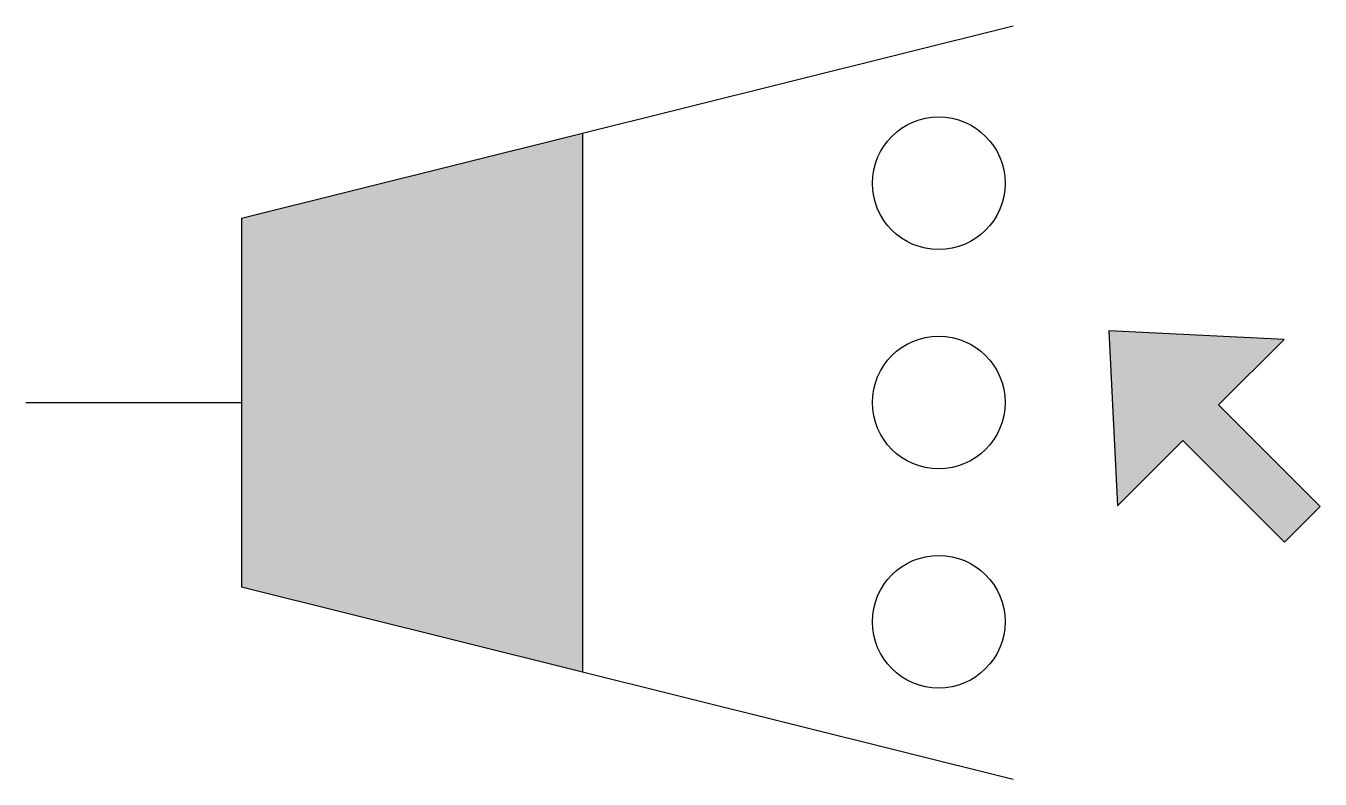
# Model space of a CAD drawing. Extents: x 0 to 9.01, y -2.62 to 2.62.
import ezdxf

# ---------------------------------------------------------------- set-up
doc = ezdxf.new("R2010")
doc.units = 0
doc.layers.get('0').update_dxf_attribs({"lineweight": 25})

msp = doc.modelspace()

# ---------------------------------------------------------------- hatches: boundary and pattern name
h = msp.add_hatch(color=256)
h.dxf.hatch_style = 1
h.paths.add_polyline_path([(8.7628, -0.9715), (9.0106, -0.7237), (8.3035, -0.0166), (8.7593, 0.4392), (7.5395, 0.4996), (7.5999, -0.7202), (8.0557, -0.2644)])

# ---------------------------------------------------------------- linework, layer by layer
for p, q in [((1.5, 1.2825), (6.8744, 2.6225)), ((3.8744, 1.8745), (3.8744, -1.8745)), ((1.5, 1.2825), (1.5, -1.2825)), ((0, 0), (1.5, 0)), ((1.5, -1.2825), (6.8744, -2.6225))]:
    msp.add_line(p, q)
msp.add_lwpolyline([(8.7628, -0.9715), (9.0106, -0.7237), (8.3035, -0.0166), (8.7593, 0.4392), (7.5395, 0.4996), (7.5999, -0.7202), (8.0557, -0.2644)], close=True)
for centre in [(6.3554, 1.5266), (6.3554, 0), (6.3554, -1.5266)]:
    msp.add_circle(centre, 0.462)
msp.add_solid([(1.5, 1.2825), (1.5, -1.2825), (3.8744, 1.8745), (3.8744, -1.8745)])

doc.saveas('drawing.dxf')
